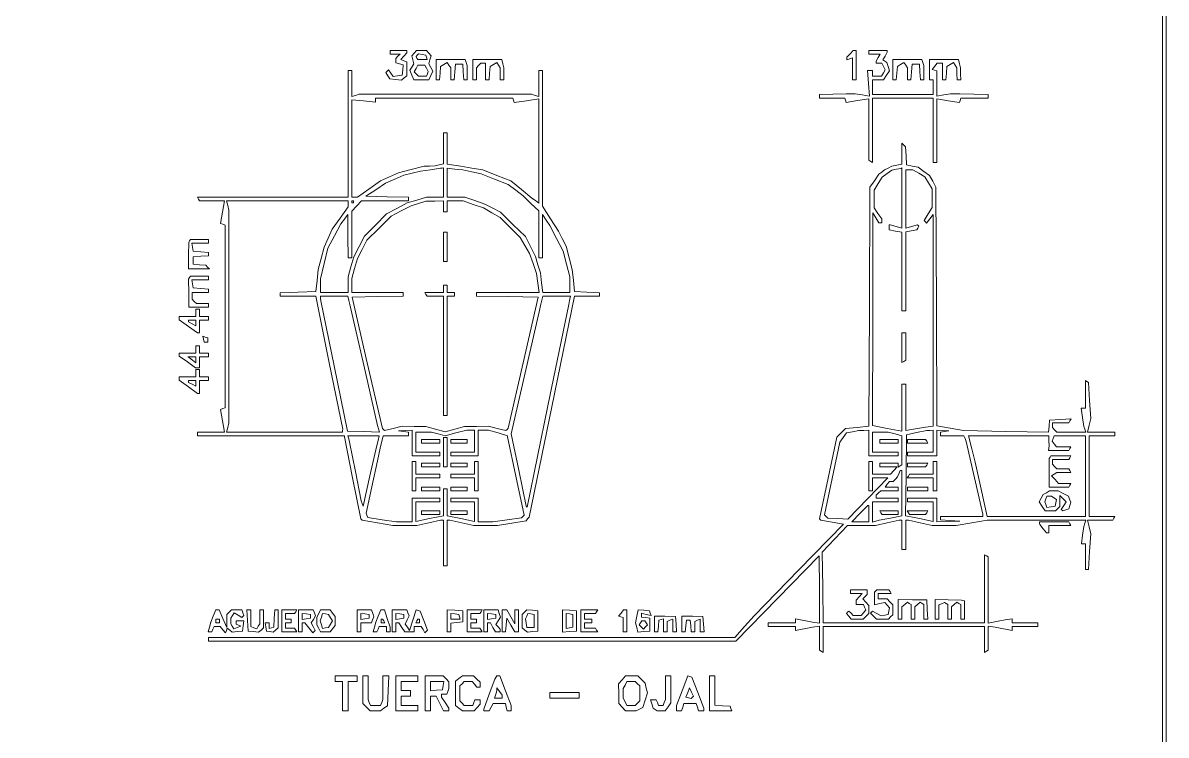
# Paper-space layout 'AN-16-DGE-071-A' of a CAD drawing. Header units: metres, sheet in millimetres. Extents: x 12 to 193, y 4 to 291.
# Drawn here: x 114 to 192.9, y 76.8 to 125.9 of the extents above; entities that cross this region are included whole.
import ezdxf

# ---------------------------------------------------------------- set-up
doc = ezdxf.new("R2010")
doc.units = ezdxf.units.M
doc.layers.add('DGE_CONTORNOS', color=7, linetype='Continuous', lineweight=0)
doc.layers.add('DGE_DATOS', color=7, linetype='Continuous', lineweight=0)

# ---------------------------------------------------------------- blocks, each defined once
blk = doc.blocks.new('LP_REF_DGE_MT_071_A')
at = {"layer": 'DGE_CONTORNOS'}
for points in [[(29.831, 147.949), (29.831, 26.027), (111.347, 26.027), (192.863, 26.027), (192.863, 147.949), (192.863, 269.87), (111.347, 269.87), (29.831, 269.87)], [(192.61, 164.201), (192.61, 58.784), (117.924, 58.784), (43.238, 58.784), (43.238, 164.201), (43.238, 269.617), (117.924, 269.617), (192.61, 269.617)], [(139.362, 123.919), (139.362, 123.792), (139.704, 123.792), (140.045, 123.792), (139.893, 123.64), (139.741, 123.489), (139.741, 123.339), (139.741, 123.189), (140.004, 123.121), (140.266, 123.052), (140.225, 122.695), (140.184, 122.338), (139.875, 122.294), (139.566, 122.25), (139.402, 122.475), (139.238, 122.699), (139.146, 122.607), (139.055, 122.515), (139.19, 122.3), (139.324, 122.085), (139.731, 122.044), (140.137, 122.004), (140.319, 122.155), (140.5, 122.305), (140.5, 122.782), (140.5, 123.259), (140.293, 123.339), (140.086, 123.418), (140.293, 123.647), (140.5, 123.875), (140.5, 123.96), (140.5, 124.045), (139.931, 124.045), (139.362, 124.045)], [(141.007, 123.856), (140.85, 123.667), (140.92, 123.399), (140.99, 123.131), (140.847, 122.902), (140.704, 122.673), (140.852, 122.347), (141.001, 122.021), (141.512, 122.021), (142.024, 122.021), (142.16, 122.322), (142.297, 122.622), (142.164, 122.87), (142.031, 123.119), (142.103, 123.393), (142.174, 123.667), (142.018, 123.856), (141.861, 124.045), (141.512, 124.045), (141.164, 124.045)], [(141.861, 123.571), (141.913, 123.413), (141.593, 123.413), (141.274, 123.413), (141.207, 123.522), (141.14, 123.63), (141.226, 123.717), (141.312, 123.803), (141.56, 123.766), (141.809, 123.729)], [(172.373, 123.919), (172.373, 123.792), (172.757, 123.792), (173.141, 123.792), (173.01, 123.548), (172.879, 123.303), (172.879, 123.231), (172.879, 123.16), (173.064, 123.16), (173.249, 123.16), (173.37, 122.935), (173.49, 122.711), (173.368, 122.493), (173.246, 122.274), (172.936, 122.274), (172.626, 122.274), (172.626, 122.464), (172.626, 122.654), (172.453, 122.654), (172.28, 122.654), (172.343, 121.774), (172.406, 120.894), (171.915, 120.979), (171.424, 121.064), (171.108, 121.062), (170.792, 121.061), (169.875, 121.035), (168.958, 121.01), (168.958, 120.883), (168.958, 120.757), (169.833, 120.757), (170.708, 120.757), (170.757, 120.609), (170.806, 120.461), (171.59, 120.587), (172.373, 120.713), (172.373, 118.592), (172.373, 116.472), (172.499, 116.393), (172.626, 116.315), (172.626, 118.536), (172.626, 120.757), (174.713, 120.757), (176.8, 120.757), (176.8, 118.543), (176.8, 116.33), (176.926, 116.33), (177.053, 116.33), (177.053, 118.518), (177.053, 120.707), (177.834, 120.577), (178.615, 120.448), (178.667, 120.603), (178.718, 120.757), (179.656, 120.757), (180.594, 120.757), (180.594, 120.883), (180.594, 121.01), (179.614, 121.035), (178.634, 121.061), (178.317, 121.062), (178.001, 121.064), (177.527, 120.981), (177.053, 120.899), (177.053, 121.766), (177.053, 122.633), (176.895, 122.686), (176.737, 122.739), (176.91, 122.949), (177.084, 123.16), (177.258, 123.16), (177.432, 123.16), (177.432, 122.591), (177.432, 122.021), (177.551, 122.021), (177.67, 122.021), (177.709, 122.483), (177.748, 122.944), (177.973, 123.084), (178.198, 123.223), (178.319, 123.033), (178.44, 122.844), (178.442, 122.433), (178.444, 122.021), (178.57, 122.021), (178.697, 122.021), (178.695, 122.433), (178.693, 122.844), (178.617, 123.128), (178.541, 123.413), (177.544, 123.413), (176.547, 123.413), (176.547, 122.717), (176.547, 122.021), (176.673, 122.021), (176.8, 122.021), (176.8, 121.516), (176.8, 121.01), (174.713, 121.01), (172.626, 121.01), (172.626, 121.516), (172.626, 122.021), (173.002, 122.021), (173.379, 122.021), (173.582, 122.331), (173.785, 122.641), (173.694, 122.932), (173.604, 123.223), (173.463, 123.314), (173.322, 123.405), (173.48, 123.66), (173.638, 123.915), (173.638, 123.98), (173.638, 124.045), (173.005, 124.045), (172.373, 124.045)], [(171.065, 123.814), (170.855, 123.583), (170.855, 123.484), (170.855, 123.386), (171.045, 123.458), (171.235, 123.531), (171.235, 122.776), (171.235, 122.021), (171.361, 122.021), (171.488, 122.021), (171.488, 123.033), (171.488, 124.045), (171.381, 124.045), (171.274, 124.045)], [(141.87, 122.812), (141.984, 122.591), (141.927, 122.433), (141.871, 122.274), (141.59, 122.274), (141.31, 122.274), (141.164, 122.42), (141.018, 122.566), (141.143, 122.8), (141.268, 123.033), (141.512, 123.033), (141.756, 123.033)], [(142.524, 122.717), (142.524, 122.021), (142.643, 122.021), (142.762, 122.021), (142.801, 122.483), (142.84, 122.944), (143.065, 123.084), (143.29, 123.223), (143.411, 123.033), (143.532, 122.844), (143.534, 122.433), (143.536, 122.021), (143.655, 122.021), (143.774, 122.021), (143.813, 122.559), (143.852, 123.097), (144.105, 123.097), (144.358, 123.097), (144.397, 122.559), (144.436, 122.021), (144.555, 122.021), (144.674, 122.021), (144.674, 122.517), (144.674, 123.013), (144.597, 123.213), (144.521, 123.413), (143.522, 123.413), (142.524, 123.413)], [(145.054, 122.717), (145.054, 122.021), (145.18, 122.021), (145.307, 122.021), (145.307, 122.439), (145.307, 122.856), (145.458, 123.008), (145.61, 123.16), (145.775, 123.16), (145.939, 123.16), (145.939, 122.591), (145.939, 122.021), (146.058, 122.021), (146.177, 122.021), (146.216, 122.483), (146.255, 122.944), (146.48, 123.084), (146.705, 123.223), (146.826, 123.033), (146.947, 122.844), (146.949, 122.433), (146.951, 122.021), (147.077, 122.021), (147.204, 122.021), (147.202, 122.433), (147.2, 122.844), (147.124, 123.128), (147.048, 123.413), (146.051, 123.413), (145.054, 123.413)], [(174.017, 122.717), (174.017, 122.021), (174.136, 122.021), (174.255, 122.021), (174.294, 122.483), (174.333, 122.944), (174.558, 123.084), (174.783, 123.223), (174.904, 123.033), (175.025, 122.844), (175.027, 122.433), (175.029, 122.021), (175.148, 122.021), (175.267, 122.021), (175.306, 122.559), (175.345, 123.097), (175.598, 123.097), (175.851, 123.097), (175.89, 122.559), (175.929, 122.021), (176.048, 122.021), (176.167, 122.021), (176.167, 122.517), (176.167, 123.013), (176.091, 123.213), (176.014, 123.413), (175.016, 123.413), (174.017, 123.413)], [(136.453, 118.291), (136.453, 113.927), (131.26, 113.927), (126.067, 113.927), (126.145, 113.801), (126.223, 113.674), (127.076, 113.674), (127.929, 113.674), (127.8, 112.893), (127.67, 112.112), (127.825, 112.06), (127.979, 112.009), (127.979, 105.706), (127.979, 99.404), (127.825, 99.352), (127.67, 99.301), (127.8, 98.52), (127.929, 97.738), (127.005, 97.738), (126.082, 97.738), (126.082, 97.612), (126.082, 97.485), (131.141, 97.485), (136.2, 97.485), (136.2, 97.446), (136.2, 97.406), (136.769, 94.58), (137.337, 91.753), (137.383, 91.708), (137.428, 91.662), (138.49, 91.475), (139.552, 91.289), (140.374, 91.293), (141.196, 91.297), (142.018, 91.478), (142.84, 91.659), (142.935, 91.663), (143.03, 91.668), (143.03, 90.087), (143.03, 88.506), (143.156, 88.506), (143.283, 88.506), (143.283, 90.087), (143.283, 91.668), (143.378, 91.663), (143.473, 91.659), (144.295, 91.478), (145.117, 91.297), (145.939, 91.299), (146.761, 91.302), (147.745, 91.463), (148.728, 91.624), (148.837, 91.741), (148.946, 91.857), (150.509, 99.477), (152.071, 107.098), (152.926, 107.098), (153.781, 107.098), (153.781, 107.218), (153.781, 107.339), (152.927, 107.376), (152.073, 107.414), (151.995, 108.173), (151.918, 108.931), (151.701, 109.746), (151.485, 110.56), (151.225, 111.074), (150.965, 111.587), (150.412, 112.445), (149.86, 113.303), (149.86, 117.978), (149.86, 122.654), (149.733, 122.654), (149.607, 122.654), (149.607, 121.76), (149.607, 120.866), (149.353, 120.947), (149.1, 121.027), (143.158, 121.028), (137.216, 121.028), (136.961, 120.947), (136.706, 120.866), (136.706, 121.76), (136.706, 122.654), (136.58, 122.654), (136.453, 122.654)], [(147.865, 120.606), (147.916, 120.455), (148.761, 120.581), (149.607, 120.708), (149.607, 117.112), (149.607, 113.517), (149.371, 113.69), (149.136, 113.864), (148.404, 114.454), (147.673, 115.044), (146.711, 115.423), (145.749, 115.803), (144.99, 115.939), (144.231, 116.076), (143.757, 116.145), (143.283, 116.215), (143.283, 117.284), (143.283, 118.354), (143.156, 118.354), (143.03, 118.354), (143.03, 117.293), (143.03, 116.233), (142.745, 116.157), (142.461, 116.081), (142.081, 116.077), (141.702, 116.073), (140.817, 115.837), (139.931, 115.602), (139.307, 115.328), (138.683, 115.055), (137.893, 114.491), (137.103, 113.927), (136.905, 113.927), (136.706, 113.927), (136.706, 117.289), (136.706, 120.65), (137.528, 120.562), (138.35, 120.474), (138.35, 120.616), (138.35, 120.757), (143.083, 120.757), (147.815, 120.757)], [(174.65, 116.927), (174.65, 116.208), (174.302, 116.133), (173.954, 116.058), (173.701, 115.934), (173.448, 115.81), (173.254, 115.659), (173.059, 115.508), (172.748, 115.065), (172.436, 114.623), (172.399, 106.384), (172.363, 98.146), (171.554, 98.06), (170.745, 97.973), (170.446, 97.674), (170.147, 97.375), (169.557, 94.559), (168.968, 91.742), (169.008, 91.702), (169.049, 91.661), (169.827, 91.524), (170.606, 91.387), (167.537, 88.229), (164.468, 85.071), (163.794, 84.322), (163.12, 83.573), (144.98, 83.573), (126.841, 83.573), (126.841, 83.447), (126.841, 83.32), (145.022, 83.317), (163.203, 83.313), (166.075, 86.257), (168.947, 89.201), (168.952, 86.879), (168.958, 84.557), (168.484, 84.639), (168.009, 84.72), (167.662, 84.789), (167.314, 84.858), (167.314, 84.722), (167.314, 84.585), (166.365, 84.585), (165.417, 84.585), (165.417, 84.459), (165.417, 84.332), (166.365, 84.332), (167.314, 84.332), (167.314, 84.196), (167.314, 84.059), (167.662, 84.128), (168.009, 84.197), (168.484, 84.279), (168.958, 84.36), (168.958, 83.532), (168.958, 82.703), (169.085, 82.625), (169.211, 82.547), (169.211, 83.439), (169.211, 84.332), (174.776, 84.332), (180.341, 84.332), (180.341, 83.439), (180.341, 82.547), (180.468, 82.625), (180.594, 82.703), (180.594, 83.532), (180.594, 84.36), (181.068, 84.272), (181.543, 84.185), (181.891, 84.116), (182.238, 84.048), (182.238, 84.19), (182.238, 84.332), (183.124, 84.332), (184.009, 84.332), (184.009, 84.459), (184.009, 84.585), (183.124, 84.585), (182.238, 84.585), (182.238, 84.726), (182.238, 84.866), (181.764, 84.778), (181.29, 84.69), (180.942, 84.622), (180.594, 84.553), (180.594, 86.838), (180.594, 89.123), (180.468, 89.201), (180.341, 89.28), (180.341, 86.932), (180.341, 84.585), (174.781, 84.585), (169.222, 84.585), (169.185, 87.02), (169.148, 89.454), (170.018, 90.371), (170.887, 91.288), (171.852, 91.293), (172.816, 91.297), (173.638, 91.478), (174.46, 91.659), (174.555, 91.663), (174.65, 91.668), (174.65, 90.656), (174.65, 89.644), (174.776, 89.644), (174.903, 89.644), (174.903, 90.656), (174.903, 91.668), (174.997, 91.663), (175.092, 91.659), (175.914, 91.478), (176.737, 91.297), (177.559, 91.293), (178.381, 91.289), (179.456, 91.478), (180.531, 91.667), (183.923, 91.667), (187.315, 91.668), (187.25, 91.446), (187.185, 91.225), (187.101, 90.624), (187.016, 90.023), (187.157, 90.023), (187.297, 90.023), (187.297, 89.138), (187.297, 88.253), (187.405, 88.253), (187.512, 88.253), (187.588, 89.49), (187.663, 90.726), (187.557, 91.197), (187.451, 91.668), (188.315, 91.668), (189.18, 91.668), (189.258, 91.794), (189.336, 91.921), (188.443, 91.921), (187.55, 91.921), (187.55, 94.703), (187.55, 97.485), (188.436, 97.485), (189.321, 97.485), (189.321, 97.612), (189.321, 97.738), (188.386, 97.738), (187.451, 97.738), (187.557, 98.209), (187.663, 98.68), (187.587, 99.921), (187.512, 101.162), (187.405, 101.228), (187.297, 101.295), (187.297, 100.339), (187.297, 99.383), (187.155, 99.383), (187.012, 99.383), (187.096, 98.749), (187.18, 98.115), (187.252, 97.927), (187.325, 97.738), (186.324, 97.738), (185.324, 97.738), (185.173, 97.89), (185.021, 98.042), (185.021, 98.206), (185.021, 98.371), (185.583, 98.371), (186.144, 98.371), (186.227, 98.504), (186.309, 98.637), (185.57, 98.599), (184.831, 98.561), (184.791, 98.145), (184.751, 97.73), (181.819, 97.781), (178.887, 97.833), (177.973, 97.998), (177.06, 98.164), (177.025, 106.393), (176.989, 114.623), (176.77, 115.024), (176.551, 115.425), (176.155, 115.707), (175.759, 115.989), (175.362, 116.069), (174.966, 116.15), (174.927, 116.777), (174.887, 117.405), (174.768, 117.525), (174.65, 117.645)], [(143.03, 114.939), (143.03, 113.927), (142.449, 113.927), (141.867, 113.927), (141.197, 113.732), (140.526, 113.537), (139.819, 113.154), (139.112, 112.771), (138.345, 112.005), (137.578, 111.238), (137.219, 110.527), (136.861, 109.817), (136.657, 109.13), (136.453, 108.443), (136.453, 107.897), (136.453, 107.35), (135.504, 107.35), (134.556, 107.35), (134.557, 107.825), (134.558, 108.299), (134.812, 109.36), (135.066, 110.421), (135.509, 111.257), (135.953, 112.093), (136.2, 112.409), (136.447, 112.726), (136.45, 111.24), (136.453, 109.753), (136.58, 109.753), (136.706, 109.753), (136.706, 111.359), (136.706, 112.965), (137.046, 113.319), (137.386, 113.674), (139.006, 113.674), (140.627, 113.674), (140.627, 113.797), (140.627, 113.919), (139.156, 113.955), (137.686, 113.99), (138.366, 114.442), (139.046, 114.893), (139.678, 115.165), (140.311, 115.437), (140.88, 115.584), (141.449, 115.731), (142.145, 115.824), (142.84, 115.918), (142.935, 115.934), (143.03, 115.951)], [(144.99, 115.672), (145.623, 115.537), (146.563, 115.167), (147.504, 114.796), (148.018, 114.403), (148.532, 114.01), (149.069, 113.5), (149.607, 112.989), (149.607, 111.371), (149.607, 109.753), (149.733, 109.753), (149.86, 109.753), (149.861, 111.24), (149.861, 112.726), (150.12, 112.346), (150.379, 111.967), (150.834, 111.081), (151.29, 110.196), (151.521, 109.311), (151.753, 108.426), (151.755, 107.888), (151.757, 107.35), (150.823, 107.35), (149.889, 107.35), (149.804, 108.027), (149.72, 108.704), (149.549, 109.273), (149.377, 109.842), (149.032, 110.525), (148.687, 111.208), (147.826, 112.055), (146.965, 112.903), (146.426, 113.178), (145.888, 113.452), (145.198, 113.69), (144.508, 113.927), (143.895, 113.927), (143.283, 113.927), (143.283, 114.927), (143.283, 115.927), (143.82, 115.867), (144.358, 115.808)], [(174.65, 113.873), (174.65, 111.795), (174.239, 111.912), (173.829, 112.03), (173.797, 112.03), (173.764, 112.03), (173.764, 111.854), (173.764, 111.679), (174.207, 111.596), (174.65, 111.513), (174.65, 108.799), (174.65, 106.086), (174.776, 106.086), (174.903, 106.086), (174.903, 108.808), (174.903, 111.53), (175.285, 111.607), (175.667, 111.683), (175.74, 111.802), (175.813, 111.92), (175.761, 111.973), (175.708, 112.026), (175.305, 111.91), (174.903, 111.795), (174.903, 113.809), (174.903, 115.824), (175.148, 115.824), (175.394, 115.824), (175.813, 115.577), (176.233, 115.329), (176.48, 114.913), (176.726, 114.496), (176.727, 113.859), (176.727, 113.223), (176.449, 112.772), (176.171, 112.322), (176.259, 112.233), (176.347, 112.145), (176.571, 112.435), (176.794, 112.726), (176.797, 105.438), (176.8, 98.15), (176.262, 98.067), (175.725, 97.985), (175.314, 97.911), (174.903, 97.837), (174.903, 99.432), (174.903, 101.027), (174.776, 101.027), (174.65, 101.027), (174.65, 99.41), (174.65, 97.794), (173.638, 97.988), (172.626, 98.181), (172.629, 105.517), (172.633, 112.852), (172.848, 112.504), (173.064, 112.156), (173.161, 112.156), (173.258, 112.156), (173.258, 112.295), (173.258, 112.434), (172.991, 112.809), (172.723, 113.185), (172.723, 113.802), (172.723, 114.419), (173, 114.867), (173.276, 115.314), (173.617, 115.556), (173.957, 115.799), (174.272, 115.858), (174.586, 115.916), (174.618, 115.934), (174.65, 115.951)], [(136.453, 113.469), (136.453, 113.264), (135.902, 112.489), (135.351, 111.714), (135.078, 111.093), (134.805, 110.473), (134.6, 109.702), (134.395, 108.931), (134.317, 108.173), (134.24, 107.414), (133.006, 107.378), (131.773, 107.341), (131.773, 107.219), (131.773, 107.098), (133.006, 107.097), (134.24, 107.097), (135.163, 102.513), (136.086, 97.928), (136.08, 97.833), (136.074, 97.738), (132.076, 97.738), (128.078, 97.738), (128.158, 98.058), (128.238, 98.377), (128.238, 105.706), (128.238, 113.036), (128.158, 113.355), (128.078, 113.674), (132.266, 113.674), (136.453, 113.674)], [(136.832, 113.611), (136.832, 113.548), (136.769, 113.548), (136.706, 113.548), (136.706, 113.611), (136.706, 113.674), (136.769, 113.674), (136.832, 113.674)], [(143.03, 113.295), (143.03, 112.915), (143.156, 112.915), (143.283, 112.915), (143.283, 113.295), (143.283, 113.674), (143.832, 113.674), (144.382, 113.674), (145.091, 113.43), (145.8, 113.186), (146.371, 112.851), (146.942, 112.517), (147.633, 111.837), (148.324, 111.157), (148.649, 110.603), (148.973, 110.049), (149.212, 109.357), (149.45, 108.664), (149.54, 108.007), (149.631, 107.35), (147.469, 107.35), (145.307, 107.35), (145.307, 107.227), (145.307, 107.103), (147.439, 107.069), (149.571, 107.034), (148.537, 102.515), (147.503, 97.995), (147.421, 97.914), (147.34, 97.832), (146.738, 97.984), (146.137, 98.135), (145.311, 98.128), (144.484, 98.121), (143.82, 97.941), (143.156, 97.761), (142.492, 97.941), (141.828, 98.121), (141.002, 98.128), (140.176, 98.135), (139.574, 97.984), (138.973, 97.832), (138.897, 97.909), (138.82, 97.985), (137.784, 102.51), (136.748, 107.034), (138.497, 107.069), (140.247, 107.104), (140.247, 107.227), (140.247, 107.35), (138.477, 107.35), (136.706, 107.35), (136.706, 107.833), (136.706, 108.316), (136.91, 109.003), (137.114, 109.69), (137.433, 110.322), (137.753, 110.953), (138.59, 111.79), (139.427, 112.627), (140.117, 112.977), (140.808, 113.327), (141.318, 113.488), (141.828, 113.649), (142.429, 113.662), (143.03, 113.674)], [(143.03, 110.512), (143.03, 109.501), (143.156, 109.501), (143.283, 109.501), (143.283, 110.512), (143.283, 111.524), (143.156, 111.524), (143.03, 111.524)], [(125.532, 110.923), (125.473, 110.828), (125.464, 109.911), (125.456, 108.995), (126.173, 108.995), (126.891, 108.995), (126.771, 109.112), (126.651, 109.23), (126.208, 109.27), (125.766, 109.311), (125.766, 109.564), (125.766, 109.817), (126.303, 109.856), (126.841, 109.895), (126.841, 110.006), (126.841, 110.118), (126.303, 110.157), (125.766, 110.196), (125.725, 110.481), (125.685, 110.765), (126.263, 110.765), (126.841, 110.765), (126.841, 110.892), (126.841, 111.018), (126.216, 111.018), (125.591, 111.018)], [(125.526, 108.385), (125.462, 108.281), (125.474, 107.31), (125.486, 106.339), (126.163, 106.339), (126.841, 106.339), (126.841, 106.465), (126.841, 106.592), (126.423, 106.592), (126.006, 106.592), (125.854, 106.743), (125.702, 106.895), (125.702, 107.123), (125.702, 107.35), (126.271, 107.35), (126.841, 107.35), (126.841, 107.47), (126.841, 107.589), (126.303, 107.628), (125.766, 107.667), (125.725, 107.951), (125.685, 108.236), (126.263, 108.236), (126.841, 108.236), (126.841, 108.362), (126.841, 108.489), (126.216, 108.489), (125.591, 108.489)], [(143.03, 107.603), (143.03, 107.35), (142.39, 107.35), (141.75, 107.35), (141.828, 107.224), (141.907, 107.098), (142.468, 107.098), (143.03, 107.098), (143.03, 102.987), (143.03, 98.877), (143.156, 98.877), (143.283, 98.877), (143.283, 102.987), (143.283, 107.098), (143.536, 107.098), (143.789, 107.098), (143.789, 107.224), (143.789, 107.35), (143.536, 107.35), (143.283, 107.35), (143.283, 107.603), (143.283, 107.856), (143.156, 107.856), (143.03, 107.856)], [(136.516, 106.813), (136.584, 106.528), (137.534, 102.355), (138.484, 98.181), (138.554, 97.955), (138.623, 97.728), (137.516, 97.765), (136.409, 97.802), (135.49, 102.292), (134.57, 106.781), (134.563, 106.939), (134.556, 107.098), (135.502, 107.098), (136.448, 107.098)], [(151.73, 106.813), (151.674, 106.528), (150.238, 99.543), (148.801, 92.557), (148.771, 92.588), (148.741, 92.618), (148.222, 95.114), (147.703, 97.611), (148.662, 101.817), (149.621, 106.022), (149.756, 106.56), (149.89, 107.098), (150.838, 107.098), (151.786, 107.098)], [(125.955, 105.959), (125.955, 105.706), (125.386, 105.706), (124.817, 105.706), (124.817, 105.592), (124.817, 105.477), (125.45, 105.023), (126.082, 104.568), (126.145, 104.568), (126.208, 104.568), (126.208, 105.011), (126.208, 105.453), (126.524, 105.453), (126.841, 105.453), (126.841, 105.58), (126.841, 105.706), (126.524, 105.706), (126.208, 105.706), (126.208, 105.959), (126.208, 106.212), (126.082, 106.212), (125.955, 106.212)], [(125.955, 105.259), (125.955, 105.065), (125.702, 105.2), (125.449, 105.336), (125.449, 105.395), (125.449, 105.453), (125.702, 105.453), (125.955, 105.453)], [(126.481, 104.133), (126.524, 103.922), (126.651, 103.929), (126.777, 103.936), (126.777, 104.083), (126.777, 104.231), (126.607, 104.287), (126.437, 104.344)], [(174.65, 103.549), (174.65, 102.53), (174.776, 102.608), (174.903, 102.686), (174.903, 103.627), (174.903, 104.568), (174.776, 104.568), (174.65, 104.568)], [(125.955, 103.43), (125.955, 103.177), (125.386, 103.177), (124.817, 103.177), (124.817, 103.072), (124.817, 102.967), (125.375, 102.566), (125.933, 102.165), (126.071, 102.165), (126.208, 102.165), (126.208, 102.544), (126.208, 102.924), (126.524, 102.924), (126.841, 102.924), (126.841, 103.05), (126.841, 103.177), (126.524, 103.177), (126.208, 103.177), (126.208, 103.43), (126.208, 103.683), (126.082, 103.683), (125.955, 103.683)], [(125.955, 102.719), (125.955, 102.513), (125.734, 102.683), (125.513, 102.852), (125.46, 102.888), (125.407, 102.924), (125.681, 102.924), (125.955, 102.924)], [(125.955, 101.786), (125.955, 101.533), (125.386, 101.533), (124.817, 101.533), (124.817, 101.418), (124.817, 101.303), (125.45, 100.849), (126.082, 100.394), (126.145, 100.394), (126.208, 100.394), (126.208, 100.837), (126.208, 101.28), (126.524, 101.28), (126.841, 101.28), (126.841, 101.406), (126.841, 101.533), (126.524, 101.533), (126.208, 101.533), (126.208, 101.786), (126.208, 102.039), (126.082, 102.039), (125.955, 102.039)], [(125.955, 101.086), (125.955, 100.891), (125.702, 101.027), (125.449, 101.162), (125.449, 101.221), (125.449, 101.28), (125.702, 101.28), (125.955, 101.28)], [(140.88, 96.98), (140.88, 96.094), (141.828, 96.094), (142.777, 96.094), (142.777, 96.221), (142.777, 96.347), (141.955, 96.347), (141.133, 96.347), (141.133, 97.043), (141.133, 97.738), (141.67, 97.738), (142.208, 97.737), (142.677, 97.607), (143.147, 97.476), (143.897, 97.671), (144.647, 97.865), (144.914, 97.865), (145.18, 97.865), (145.18, 97.106), (145.18, 96.347), (144.358, 96.347), (143.536, 96.347), (143.536, 96.221), (143.536, 96.094), (144.484, 96.094), (145.433, 96.094), (145.433, 96.98), (145.433, 97.865), (145.789, 97.865), (146.146, 97.865), (146.801, 97.67), (147.457, 97.476), (147.457, 97.439), (147.457, 97.402), (148.027, 94.7), (148.596, 91.998), (148.501, 91.911), (148.405, 91.825), (147.42, 91.683), (146.435, 91.541), (145.934, 91.541), (145.433, 91.541), (145.433, 92.363), (145.433, 93.185), (144.484, 93.185), (143.536, 93.185), (143.536, 93.059), (143.536, 92.932), (144.358, 92.932), (145.18, 92.932), (145.18, 92.255), (145.18, 91.578), (144.231, 91.767), (143.283, 91.956), (143.283, 92.887), (143.283, 93.818), (143.156, 93.818), (143.03, 93.818), (143.03, 92.887), (143.03, 91.956), (142.081, 91.767), (141.133, 91.578), (141.133, 92.255), (141.133, 92.932), (141.955, 92.932), (142.777, 92.932), (142.777, 93.059), (142.777, 93.185), (141.828, 93.185), (140.88, 93.185), (140.88, 92.363), (140.88, 91.541), (140.342, 91.54), (139.805, 91.54), (138.811, 91.691), (137.818, 91.842), (137.758, 91.998), (137.698, 92.154), (138.091, 93.956), (138.484, 95.759), (138.68, 96.622), (138.876, 97.485), (139.752, 97.485), (140.627, 97.485), (140.627, 97.604), (140.627, 97.722), (140.279, 97.774), (139.931, 97.827), (140.405, 97.846), (140.88, 97.865)], [(172.373, 96.98), (172.373, 96.094), (173.385, 96.094), (174.397, 96.094), (174.397, 96.221), (174.397, 96.347), (173.511, 96.347), (172.626, 96.347), (172.626, 97.043), (172.626, 97.738), (173.163, 97.738), (173.701, 97.737), (174.175, 97.605), (174.65, 97.474), (174.65, 96.475), (174.65, 95.477), (174.523, 95.399), (174.397, 95.32), (174.397, 95.454), (174.397, 95.588), (173.764, 95.588), (173.132, 95.588), (173.132, 95.462), (173.132, 95.335), (173.721, 95.335), (174.309, 95.335), (174.08, 95.082), (173.852, 94.83), (173.239, 94.83), (172.626, 94.83), (172.626, 95.272), (172.626, 95.715), (172.499, 95.715), (172.373, 95.715), (172.373, 94.703), (172.373, 93.691), (172.499, 93.691), (172.626, 93.691), (172.626, 94.134), (172.626, 94.577), (173.152, 94.577), (173.678, 94.577), (172.298, 93.154), (170.918, 91.731), (170.225, 91.766), (169.532, 91.802), (169.42, 91.914), (169.307, 92.027), (169.834, 94.535), (170.361, 97.043), (170.589, 97.359), (170.818, 97.675), (171.248, 97.753), (171.677, 97.832), (172.025, 97.848), (172.373, 97.865)], [(176.8, 97.106), (176.8, 96.347), (175.914, 96.347), (175.029, 96.347), (175.029, 96.221), (175.029, 96.094), (176.041, 96.094), (177.053, 96.094), (177.053, 96.98), (177.053, 97.865), (177.464, 97.848), (177.875, 97.83), (177.59, 97.776), (177.306, 97.721), (177.306, 97.603), (177.306, 97.485), (178.114, 97.485), (178.923, 97.485), (179.001, 97.283), (179.079, 97.08), (179.647, 94.572), (180.215, 92.064), (180.215, 91.992), (180.215, 91.921), (178.76, 91.921), (177.306, 91.921), (177.306, 91.801), (177.306, 91.681), (177.97, 91.634), (178.634, 91.588), (177.843, 91.565), (177.053, 91.541), (177.053, 92.363), (177.053, 93.185), (176.041, 93.185), (175.029, 93.185), (175.029, 93.059), (175.029, 92.932), (175.914, 92.932), (176.8, 92.932), (176.8, 92.255), (176.8, 91.578), (175.849, 91.767), (174.898, 91.956), (174.932, 94.753), (174.966, 97.549), (175.661, 97.695), (176.357, 97.841), (176.578, 97.853), (176.8, 97.865)], [(138.522, 97.142), (138.435, 96.798), (137.966, 94.707), (137.496, 92.616), (137.424, 92.806), (137.352, 92.996), (136.958, 95.019), (136.564, 97.043), (136.5, 97.264), (136.436, 97.485), (137.522, 97.485), (138.608, 97.485)], [(141.512, 97.106), (141.512, 96.98), (142.145, 96.98), (142.777, 96.98), (142.777, 97.106), (142.777, 97.233), (142.145, 97.233), (141.512, 97.233)], [(143.03, 96.347), (143.03, 95.335), (143.156, 95.335), (143.283, 95.335), (143.283, 96.347), (143.283, 97.359), (143.156, 97.359), (143.03, 97.359)], [(143.536, 97.106), (143.536, 96.98), (144.105, 96.98), (144.674, 96.98), (144.674, 97.106), (144.674, 97.233), (144.105, 97.233), (143.536, 97.233)], [(173.132, 97.106), (173.132, 96.98), (173.764, 96.98), (174.397, 96.98), (174.397, 97.106), (174.397, 97.233), (173.764, 97.233), (173.132, 97.233)], [(175.029, 97.106), (175.029, 96.98), (175.732, 96.98), (176.435, 96.98), (176.357, 97.106), (176.279, 97.233), (175.654, 97.233), (175.029, 97.233)], [(184.783, 97.138), (184.798, 96.79), (184.777, 96.632), (184.757, 96.474), (185.451, 96.474), (186.144, 96.474), (186.222, 96.6), (186.301, 96.727), (185.803, 96.727), (185.305, 96.727), (185.149, 96.915), (184.993, 97.103), (185.066, 97.294), (185.139, 97.485), (186.218, 97.485), (187.297, 97.485), (187.297, 94.703), (187.297, 91.921), (183.906, 91.921), (180.514, 91.921), (180.107, 93.786), (179.701, 95.652), (179.472, 96.569), (179.244, 97.485), (182.006, 97.485), (184.768, 97.485)], [(140.88, 94.703), (140.88, 93.691), (141.006, 93.691), (141.133, 93.691), (141.133, 94.134), (141.133, 94.577), (141.955, 94.577), (142.777, 94.577), (142.777, 94.703), (142.777, 94.83), (141.955, 94.83), (141.133, 94.83), (141.133, 95.272), (141.133, 95.715), (141.006, 95.715), (140.88, 95.715)], [(141.512, 95.462), (141.512, 95.335), (142.145, 95.335), (142.777, 95.335), (142.777, 95.462), (142.777, 95.588), (142.145, 95.588), (141.512, 95.588)], [(145.18, 95.272), (145.18, 94.83), (144.358, 94.83), (143.536, 94.83), (143.536, 94.703), (143.536, 94.577), (144.358, 94.577), (145.18, 94.577), (145.18, 94.134), (145.18, 93.691), (145.307, 93.691), (145.433, 93.691), (145.433, 94.703), (145.433, 95.715), (145.307, 95.715), (145.18, 95.715)], [(143.536, 95.462), (143.536, 95.335), (144.105, 95.335), (144.674, 95.335), (144.674, 95.462), (144.674, 95.588), (144.105, 95.588), (143.536, 95.588)], [(176.8, 95.272), (176.8, 94.83), (175.985, 94.83), (175.17, 94.83), (175.092, 94.703), (175.014, 94.577), (175.907, 94.577), (176.8, 94.577), (176.8, 94.134), (176.8, 93.691), (176.926, 93.691), (177.053, 93.691), (177.053, 94.703), (177.053, 95.715), (176.926, 95.715), (176.8, 95.715)], [(175.029, 95.462), (175.029, 95.335), (175.654, 95.335), (176.279, 95.335), (176.357, 95.462), (176.435, 95.588), (175.732, 95.588), (175.029, 95.588)], [(184.855, 95.999), (184.8, 95.905), (184.803, 94.924), (184.806, 93.944), (185.475, 93.944), (186.144, 93.944), (186.222, 94.071), (186.301, 94.197), (185.87, 94.197), (185.44, 94.197), (185.204, 94.458), (184.968, 94.718), (185.152, 94.835), (185.337, 94.952), (185.819, 94.954), (186.301, 94.956), (186.222, 95.082), (186.144, 95.209), (185.734, 95.209), (185.324, 95.209), (185.173, 95.361), (185.021, 95.512), (185.021, 95.677), (185.021, 95.841), (185.583, 95.841), (186.144, 95.841), (186.222, 95.968), (186.301, 96.094), (185.605, 96.094), (184.909, 96.094)], [(174.65, 93.518), (174.65, 91.954), (173.859, 91.803), (173.069, 91.653), (172.847, 91.589), (172.626, 91.524), (172.626, 92.228), (172.626, 92.932), (173.511, 92.932), (174.397, 92.932), (174.397, 93.059), (174.397, 93.185), (173.638, 93.185), (172.879, 93.185), (172.879, 93.287), (172.879, 93.388), (173.031, 93.539), (173.182, 93.691), (173.79, 93.691), (174.397, 93.691), (174.397, 93.818), (174.397, 93.944), (173.938, 93.944), (173.48, 93.944), (173.638, 94.134), (173.795, 94.324), (173.915, 94.324), (174.035, 94.324), (174.191, 94.482), (174.348, 94.64), (174.431, 94.861), (174.515, 95.082), (174.582, 95.082), (174.65, 95.082)], [(141.512, 93.818), (141.512, 93.691), (142.145, 93.691), (142.777, 93.691), (142.777, 93.818), (142.777, 93.944), (142.145, 93.944), (141.512, 93.944)], [(143.536, 93.818), (143.536, 93.691), (144.105, 93.691), (144.674, 93.691), (144.674, 93.818), (144.674, 93.944), (144.105, 93.944), (143.536, 93.944)], [(175.029, 93.818), (175.029, 93.691), (175.725, 93.691), (176.42, 93.691), (176.42, 93.818), (176.42, 93.944), (175.725, 93.944), (175.029, 93.944)], [(184.611, 93.556), (184.392, 93.427), (184.255, 93.171), (184.118, 92.915), (184.319, 92.608), (184.521, 92.3), (184.872, 92.3), (185.223, 92.3), (185.375, 92.452), (185.527, 92.604), (185.527, 92.985), (185.527, 93.366), (185.746, 93.147), (185.965, 92.928), (185.8, 92.665), (185.636, 92.402), (185.69, 92.348), (185.744, 92.294), (185.947, 92.372), (186.15, 92.45), (186.22, 92.673), (186.291, 92.897), (186.21, 93.109), (186.129, 93.321), (185.771, 93.506), (185.413, 93.691), (185.122, 93.687), (184.831, 93.684)], [(185.128, 93.2), (185.299, 93.092), (185.253, 92.854), (185.208, 92.616), (184.924, 92.576), (184.64, 92.535), (184.564, 92.734), (184.488, 92.932), (184.561, 93.122), (184.633, 93.312), (184.796, 93.31), (184.958, 93.308)], [(141.512, 92.174), (141.512, 92.047), (142.145, 92.047), (142.777, 92.047), (142.777, 92.174), (142.777, 92.3), (142.145, 92.3), (141.512, 92.3)], [(143.536, 92.174), (143.536, 92.047), (144.105, 92.047), (144.674, 92.047), (144.674, 92.174), (144.674, 92.3), (144.105, 92.3), (143.536, 92.3)], [(172.373, 92.11), (172.373, 91.541), (171.777, 91.541), (171.182, 91.541), (171.741, 92.11), (172.299, 92.679), (172.336, 92.679), (172.373, 92.679)], [(173.195, 92.174), (173.273, 92.047), (173.835, 92.047), (174.397, 92.047), (174.397, 92.174), (174.397, 92.3), (173.757, 92.3), (173.117, 92.3)], [(175.092, 92.174), (175.17, 92.047), (175.725, 92.047), (176.279, 92.047), (176.357, 92.174), (176.435, 92.3), (175.725, 92.3), (175.014, 92.3)], [(184.14, 91.446), (184.144, 91.351), (184.381, 91.067), (184.619, 90.782), (184.693, 90.782), (184.768, 90.782), (184.768, 91.035), (184.768, 91.288), (185.534, 91.288), (186.301, 91.288), (186.222, 91.415), (186.144, 91.541), (185.14, 91.541), (184.136, 91.541)], [(171.108, 86.735), (171.108, 86.609), (171.507, 86.609), (171.906, 86.609), (171.697, 86.377), (171.488, 86.146), (171.488, 85.998), (171.488, 85.85), (171.745, 85.85), (172.001, 85.85), (172.075, 85.659), (172.148, 85.467), (171.992, 85.279), (171.836, 85.091), (171.561, 85.091), (171.285, 85.091), (171.136, 85.241), (170.986, 85.39), (170.903, 85.307), (170.819, 85.224), (170.979, 85.031), (171.139, 84.838), (171.557, 84.838), (171.975, 84.838), (172.174, 85.037), (172.373, 85.236), (172.373, 85.501), (172.373, 85.767), (172.161, 86.001), (171.949, 86.235), (172.098, 86.384), (172.247, 86.533), (172.247, 86.697), (172.247, 86.862), (171.677, 86.862), (171.108, 86.862)], [(172.837, 86.777), (172.752, 86.693), (172.752, 86.261), (172.752, 85.83), (173.112, 85.909), (173.471, 85.988), (173.628, 85.798), (173.785, 85.609), (173.742, 85.383), (173.698, 85.157), (173.462, 85.112), (173.225, 85.066), (172.926, 85.226), (172.626, 85.386), (172.557, 85.317), (172.487, 85.248), (172.692, 85.043), (172.897, 84.838), (173.305, 84.838), (173.714, 84.838), (173.865, 84.99), (174.017, 85.142), (174.017, 85.487), (174.017, 85.832), (173.818, 86.031), (173.62, 86.229), (173.313, 86.229), (173.005, 86.229), (173.005, 86.419), (173.005, 86.609), (173.456, 86.609), (173.906, 86.609), (173.827, 86.735), (173.749, 86.862), (173.335, 86.862), (172.921, 86.862)], [(174.397, 85.514), (174.397, 84.838), (174.523, 84.838), (174.65, 84.838), (174.65, 85.265), (174.65, 85.692), (174.834, 85.845), (175.018, 85.998), (175.15, 85.917), (175.282, 85.835), (175.282, 85.336), (175.282, 84.838), (175.408, 84.838), (175.535, 84.838), (175.535, 85.265), (175.535, 85.692), (175.719, 85.845), (175.903, 85.998), (176.035, 85.917), (176.167, 85.835), (176.167, 85.336), (176.167, 84.838), (176.3, 84.838), (176.434, 84.838), (176.395, 85.502), (176.357, 86.166), (175.377, 86.178), (174.397, 86.191)], [(176.926, 85.514), (176.926, 84.838), (177.053, 84.838), (177.179, 84.838), (177.179, 85.33), (177.179, 85.823), (177.38, 85.9), (177.581, 85.977), (177.697, 85.906), (177.812, 85.835), (177.812, 85.336), (177.812, 84.838), (177.938, 84.838), (178.065, 84.838), (178.065, 85.265), (178.065, 85.692), (178.249, 85.845), (178.433, 85.998), (178.565, 85.917), (178.697, 85.835), (178.697, 85.336), (178.697, 84.838), (178.823, 84.838), (178.95, 84.838), (178.95, 85.47), (178.95, 86.103), (178.855, 86.122), (178.76, 86.141), (177.843, 86.166), (176.926, 86.19)], [(127.159, 85.052), (126.984, 84.634), (126.899, 84.294), (126.813, 83.953), (126.94, 83.953), (127.067, 83.953), (127.139, 84.142), (127.212, 84.332), (127.424, 84.332), (127.635, 84.332), (127.815, 84.111), (127.995, 83.889), (128.062, 84.053), (128.13, 84.216), (128.3, 84.075), (128.47, 83.934), (128.825, 83.975), (129.18, 84.016), (129.221, 84.364), (129.261, 84.712), (128.999, 84.712), (128.738, 84.712), (128.738, 84.596), (128.738, 84.48), (128.896, 84.421), (129.054, 84.362), (128.82, 84.265), (128.586, 84.169), (128.474, 84.345), (128.362, 84.522), (128.362, 84.712), (128.362, 84.901), (128.483, 85.091), (128.604, 85.281), (128.873, 85.114), (129.142, 84.947), (129.208, 85.014), (129.275, 85.08), (129.2, 85.275), (129.125, 85.47), (128.767, 85.47), (128.409, 85.47), (128.257, 85.319), (128.105, 85.167), (128.095, 84.718), (128.085, 84.269), (127.826, 84.87), (127.568, 85.47), (127.451, 85.47), (127.334, 85.47)], [(129.522, 84.743), (129.56, 84.016), (129.915, 83.975), (130.271, 83.934), (130.453, 84.086), (130.635, 84.237), (130.635, 84.854), (130.635, 85.47), (130.509, 85.47), (130.382, 85.47), (130.38, 84.996), (130.378, 84.522), (130.266, 84.345), (130.155, 84.169), (129.952, 84.247), (129.75, 84.324), (129.75, 84.897), (129.75, 85.47), (129.617, 85.47), (129.484, 85.47)], [(131.369, 84.88), (131.331, 84.289), (131.173, 84.237), (131.014, 84.185), (131.014, 84.385), (131.014, 84.585), (130.879, 84.585), (130.744, 84.585), (130.784, 84.302), (130.825, 84.019), (131.052, 83.975), (131.28, 83.932), (131.463, 84.084), (131.647, 84.237), (131.647, 84.854), (131.647, 85.47), (131.527, 85.47), (131.408, 85.47)], [(131.9, 84.712), (131.9, 83.953), (132.413, 83.953), (132.927, 83.953), (132.848, 84.079), (132.77, 84.206), (132.461, 84.206), (132.153, 84.206), (132.153, 84.395), (132.153, 84.585), (132.342, 84.585), (132.532, 84.585), (132.532, 84.712), (132.532, 84.838), (132.342, 84.838), (132.153, 84.838), (132.153, 85.028), (132.153, 85.217), (132.461, 85.217), (132.77, 85.217), (132.848, 85.344), (132.927, 85.47), (132.413, 85.47), (131.9, 85.47)], [(133.038, 84.712), (133.038, 83.953), (133.165, 83.953), (133.291, 83.953), (133.291, 84.269), (133.291, 84.585), (133.381, 84.585), (133.471, 84.585), (133.749, 84.237), (134.027, 83.889), (134.112, 83.974), (134.197, 84.058), (134.057, 84.318), (133.918, 84.579), (134.067, 84.818), (134.216, 85.057), (134.137, 85.264), (134.058, 85.47), (133.548, 85.47), (133.038, 85.47)], [(133.86, 85.028), (133.86, 84.901), (133.576, 84.861), (133.291, 84.82), (133.291, 85.028), (133.291, 85.235), (133.576, 85.195), (133.86, 85.154)], [(134.434, 85.226), (134.303, 84.981), (134.303, 84.712), (134.303, 84.442), (134.434, 84.197), (134.565, 83.953), (134.894, 83.953), (135.224, 83.953), (135.392, 84.174), (135.56, 84.395), (135.56, 84.712), (135.56, 85.028), (135.392, 85.249), (135.224, 85.47), (134.894, 85.47), (134.565, 85.47)], [(135.237, 84.933), (135.377, 84.712), (135.237, 84.49), (135.098, 84.269), (134.901, 84.23), (134.704, 84.191), (134.621, 84.451), (134.539, 84.712), (134.621, 84.972), (134.704, 85.232), (134.901, 85.193), (135.098, 85.154)], [(137.085, 84.712), (137.085, 83.953), (137.212, 83.953), (137.338, 83.953), (137.338, 84.269), (137.338, 84.585), (137.704, 84.585), (138.07, 84.585), (138.15, 84.793), (138.229, 85), (138.155, 85.235), (138.08, 85.47), (137.583, 85.47), (137.085, 85.47)], [(137.908, 85.028), (137.908, 84.901), (137.623, 84.861), (137.338, 84.82), (137.338, 85.028), (137.338, 85.235), (137.623, 85.195), (137.908, 85.154)], [(138.542, 85.052), (138.367, 84.634), (138.282, 84.294), (138.196, 83.953), (138.323, 83.953), (138.45, 83.953), (138.522, 84.142), (138.595, 84.332), (138.852, 84.332), (139.109, 84.332), (139.109, 84.142), (139.109, 83.953), (139.236, 83.953), (139.362, 83.953), (139.362, 84.12), (139.362, 84.287), (139.16, 84.879), (138.959, 85.47), (138.838, 85.47), (138.717, 85.47)], [(139.489, 84.712), (139.489, 83.953), (139.615, 83.953), (139.741, 83.953), (139.741, 84.269), (139.741, 84.585), (139.853, 84.585), (139.965, 84.585), (140.173, 84.269), (140.38, 83.953), (140.693, 83.953), (141.006, 83.953), (141.006, 84.142), (141.006, 84.332), (141.253, 84.332), (141.5, 84.332), (141.623, 84.112), (141.746, 83.892), (141.837, 83.982), (141.928, 84.073), (141.677, 84.733), (141.426, 85.394), (141.288, 85.44), (141.15, 85.486), (140.926, 84.773), (140.701, 84.06), (140.546, 84.272), (140.391, 84.484), (140.525, 84.779), (140.66, 85.075), (140.584, 85.273), (140.508, 85.47), (139.998, 85.47), (139.489, 85.47)], [(140.311, 85.028), (140.311, 84.901), (140.026, 84.861), (139.741, 84.82), (139.741, 85.028), (139.741, 85.235), (140.026, 85.195), (140.311, 85.154)], [(143.283, 84.719), (143.283, 83.953), (143.409, 83.953), (143.536, 83.953), (143.536, 84.261), (143.536, 84.569), (143.947, 84.609), (144.358, 84.648), (144.358, 85.028), (144.358, 85.407), (143.82, 85.446), (143.283, 85.485)], [(144.137, 84.996), (144.189, 84.838), (143.863, 84.838), (143.536, 84.838), (143.536, 85.037), (143.536, 85.235), (143.811, 85.195), (144.085, 85.154)], [(144.674, 84.712), (144.674, 83.953), (145.188, 83.953), (145.701, 83.953), (145.623, 84.079), (145.545, 84.206), (145.236, 84.206), (144.927, 84.206), (144.927, 84.395), (144.927, 84.585), (145.117, 84.585), (145.307, 84.585), (145.307, 84.712), (145.307, 84.838), (145.117, 84.838), (144.927, 84.838), (144.927, 85.028), (144.927, 85.217), (145.236, 85.217), (145.545, 85.217), (145.623, 85.344), (145.701, 85.47), (145.188, 85.47), (144.674, 85.47)], [(145.812, 84.712), (145.812, 83.953), (145.939, 83.953), (146.065, 83.953), (146.065, 84.269), (146.065, 84.585), (146.171, 84.585), (146.276, 84.585), (146.445, 84.269), (146.614, 83.953), (146.782, 83.953), (146.951, 83.953), (146.951, 84.054), (146.951, 84.155), (146.796, 84.31), (146.641, 84.465), (146.802, 84.723), (146.963, 84.98), (146.885, 85.225), (146.807, 85.47), (146.31, 85.47), (145.812, 85.47)], [(146.635, 85.028), (146.635, 84.901), (146.35, 84.861), (146.065, 84.82), (146.065, 85.028), (146.065, 85.235), (146.35, 85.195), (146.635, 85.154)], [(147.077, 84.712), (147.077, 83.953), (147.196, 83.953), (147.315, 83.953), (147.354, 84.427), (147.393, 84.901), (147.674, 84.427), (147.954, 83.953), (148.085, 83.953), (148.216, 83.953), (148.216, 84.712), (148.216, 85.47), (148.089, 85.47), (147.963, 85.47), (147.96, 84.996), (147.957, 84.522), (147.682, 84.996), (147.407, 85.47), (147.242, 85.47), (147.077, 85.47)], [(148.626, 85.324), (148.469, 85.167), (148.469, 84.702), (148.469, 84.237), (148.651, 84.086), (148.833, 83.934), (149.188, 83.975), (149.544, 84.016), (149.544, 84.712), (149.544, 85.407), (149.164, 85.444), (148.783, 85.482)], [(149.291, 84.71), (149.291, 84.269), (149.038, 84.269), (148.785, 84.269), (148.743, 84.563), (148.701, 84.856), (148.774, 85.046), (148.847, 85.236), (149.069, 85.193), (149.291, 85.151)], [(151.251, 84.712), (151.251, 83.937), (151.725, 83.977), (152.2, 84.016), (152.2, 84.712), (152.2, 85.407), (151.725, 85.446), (151.251, 85.486)], [(151.947, 84.712), (151.947, 84.272), (151.725, 84.23), (151.504, 84.187), (151.504, 84.712), (151.504, 85.236), (151.725, 85.193), (151.947, 85.151)], [(152.516, 84.712), (152.516, 83.953), (153.092, 83.953), (153.669, 83.953), (153.591, 84.079), (153.513, 84.206), (153.141, 84.206), (152.769, 84.206), (152.769, 84.395), (152.769, 84.585), (153.022, 84.585), (153.275, 84.585), (153.275, 84.712), (153.275, 84.838), (153.022, 84.838), (152.769, 84.838), (152.769, 85.028), (152.769, 85.217), (153.141, 85.217), (153.513, 85.217), (153.591, 85.344), (153.669, 85.47), (153.092, 85.47), (152.516, 85.47)], [(155.282, 85.26), (155.109, 85.05), (155.267, 84.997), (155.425, 84.943), (155.425, 84.448), (155.425, 83.953), (155.551, 83.953), (155.678, 83.953), (155.678, 84.712), (155.678, 85.47), (155.567, 85.47), (155.456, 85.47)], [(156.367, 85.036), (156.282, 84.587), (156.364, 84.262), (156.445, 83.937), (156.852, 83.977), (157.259, 84.016), (157.259, 84.459), (157.259, 84.901), (156.974, 84.942), (156.69, 84.982), (156.69, 85.114), (156.69, 85.245), (157.018, 85.162), (157.347, 85.08), (157.293, 85.244), (157.239, 85.407), (156.845, 85.446), (156.451, 85.485)], [(127.6, 84.712), (127.6, 84.585), (127.473, 84.585), (127.347, 84.585), (127.347, 84.712), (127.347, 84.838), (127.473, 84.838), (127.6, 84.838)], [(138.919, 84.712), (138.998, 84.585), (138.864, 84.585), (138.73, 84.585), (138.73, 84.712), (138.73, 84.838), (138.785, 84.838), (138.841, 84.838)], [(141.386, 84.712), (141.386, 84.585), (141.252, 84.585), (141.118, 84.585), (141.196, 84.712), (141.274, 84.838), (141.33, 84.838), (141.386, 84.838)], [(157.013, 84.574), (157.098, 84.437), (156.957, 84.296), (156.816, 84.155), (156.675, 84.296), (156.535, 84.437), (156.62, 84.574), (156.705, 84.712), (156.816, 84.712), (156.928, 84.712)], [(157.575, 84.503), (157.575, 83.953), (157.693, 83.953), (157.812, 83.953), (157.852, 84.354), (157.891, 84.755), (158.049, 84.807), (158.207, 84.859), (158.207, 84.406), (158.207, 83.953), (158.334, 83.953), (158.46, 83.953), (158.46, 84.319), (158.46, 84.685), (158.65, 84.757), (158.84, 84.83), (158.84, 84.391), (158.84, 83.953), (158.974, 83.953), (159.107, 83.953), (159.068, 84.49), (159.029, 85.028), (158.302, 85.04), (157.575, 85.052)], [(159.472, 84.503), (159.472, 83.953), (159.591, 83.953), (159.709, 83.953), (159.749, 84.364), (159.788, 84.775), (159.915, 84.775), (160.041, 84.775), (160.081, 84.364), (160.121, 83.953), (160.239, 83.953), (160.358, 83.953), (160.358, 84.319), (160.358, 84.685), (160.547, 84.757), (160.737, 84.83), (160.737, 84.391), (160.737, 83.953), (160.871, 83.953), (161.004, 83.953), (160.966, 84.49), (160.927, 85.028), (160.199, 85.04), (159.472, 85.053)], [(135.568, 80.728), (135.568, 80.538), (135.821, 80.538), (136.074, 80.538), (136.074, 79.526), (136.074, 78.514), (136.263, 78.514), (136.453, 78.514), (136.453, 79.526), (136.453, 80.538), (136.769, 80.538), (137.085, 80.538), (137.085, 80.728), (137.085, 80.917), (136.327, 80.917), (135.568, 80.917)], [(137.465, 79.969), (137.465, 79.02), (137.718, 78.767), (137.971, 78.514), (138.326, 78.514), (138.681, 78.514), (138.925, 78.693), (139.169, 78.871), (139.216, 79.894), (139.262, 80.917), (139.059, 80.917), (138.856, 80.917), (138.856, 80.106), (138.856, 79.294), (138.779, 79.094), (138.703, 78.894), (138.35, 78.894), (137.998, 78.894), (137.921, 79.094), (137.844, 79.294), (137.844, 80.106), (137.844, 80.917), (137.655, 80.917), (137.465, 80.917)], [(139.741, 79.716), (139.741, 78.514), (140.5, 78.514), (141.259, 78.514), (141.259, 78.704), (141.259, 78.894), (140.69, 78.894), (140.121, 78.894), (140.121, 79.21), (140.121, 79.526), (140.437, 79.526), (140.753, 79.526), (140.753, 79.716), (140.753, 79.906), (140.437, 79.906), (140.121, 79.906), (140.121, 80.222), (140.121, 80.538), (140.69, 80.538), (141.259, 80.538), (141.259, 80.728), (141.259, 80.917), (140.5, 80.917), (139.741, 80.917)], [(141.765, 79.716), (141.765, 78.514), (141.955, 78.514), (142.145, 78.514), (142.145, 79.02), (142.145, 79.526), (142.332, 79.526), (142.519, 79.526), (142.777, 79.02), (143.035, 78.514), (143.222, 78.514), (143.409, 78.514), (143.409, 78.609), (143.408, 78.704), (143.156, 79.083), (142.905, 79.463), (142.904, 79.558), (142.903, 79.653), (143.08, 79.653), (143.256, 79.653), (143.333, 79.853), (143.409, 80.053), (143.409, 80.286), (143.409, 80.52), (143.211, 80.719), (143.012, 80.917), (142.388, 80.917), (141.765, 80.917)], [(143.007, 80.253), (142.967, 79.969), (142.556, 79.929), (142.145, 79.89), (142.145, 80.214), (142.145, 80.538), (142.596, 80.538), (143.048, 80.538)], [(144.098, 80.738), (143.852, 80.558), (143.852, 79.716), (143.852, 78.873), (144.098, 78.694), (144.343, 78.514), (144.742, 78.514), (145.141, 78.514), (145.35, 78.746), (145.559, 78.977), (145.559, 79.125), (145.559, 79.273), (145.383, 79.273), (145.207, 79.273), (145.134, 79.083), (145.062, 78.894), (144.767, 78.894), (144.472, 78.894), (144.32, 79.046), (144.168, 79.197), (144.168, 79.716), (144.168, 80.234), (144.32, 80.386), (144.472, 80.538), (144.747, 80.538), (145.023, 80.538), (145.18, 80.348), (145.338, 80.158), (145.449, 80.158), (145.559, 80.158), (145.559, 80.329), (145.559, 80.499), (145.328, 80.708), (145.097, 80.917), (144.72, 80.917), (144.343, 80.917)], [(146.645, 80.808), (146.578, 80.699), (146.195, 79.661), (145.812, 78.624), (145.812, 78.569), (145.812, 78.514), (145.998, 78.514), (146.183, 78.514), (146.318, 78.767), (146.454, 79.02), (146.877, 79.02), (147.301, 79.02), (147.367, 78.767), (147.433, 78.514), (147.571, 78.514), (147.71, 78.514), (147.71, 78.693), (147.71, 78.872), (147.319, 79.895), (146.929, 80.917), (146.821, 80.917), (146.713, 80.917)], [(155.35, 80.651), (155.109, 80.384), (155.115, 79.708), (155.122, 79.032), (155.356, 78.773), (155.591, 78.514), (155.959, 78.514), (156.327, 78.514), (156.549, 78.633), (156.77, 78.752), (156.936, 79.254), (157.102, 79.757), (157.019, 80.087), (156.936, 80.418), (156.686, 80.668), (156.437, 80.917), (156.014, 80.917), (155.591, 80.917)], [(156.411, 80.386), (156.563, 80.234), (156.563, 79.716), (156.563, 79.197), (156.411, 79.046), (156.26, 78.894), (155.973, 78.894), (155.687, 78.894), (155.556, 79.138), (155.425, 79.383), (155.425, 79.716), (155.425, 80.049), (155.556, 80.293), (155.687, 80.538), (155.973, 80.538), (156.26, 80.538)], [(158.334, 80.106), (158.334, 79.294), (158.257, 79.094), (158.18, 78.894), (158.018, 78.894), (157.855, 78.894), (157.782, 79.083), (157.709, 79.273), (157.507, 79.273), (157.305, 79.273), (157.394, 78.989), (157.483, 78.704), (157.624, 78.611), (157.765, 78.518), (158.042, 78.516), (158.32, 78.514), (158.516, 78.795), (158.713, 79.077), (158.713, 79.997), (158.713, 80.917), (158.524, 80.917), (158.334, 80.917)], [(159.493, 79.901), (159.093, 78.878), (159.093, 78.696), (159.093, 78.514), (159.274, 78.514), (159.455, 78.514), (159.535, 78.767), (159.616, 79.02), (160.041, 79.02), (160.467, 79.02), (160.547, 78.767), (160.628, 78.514), (160.809, 78.514), (160.99, 78.514), (160.984, 78.609), (160.977, 78.704), (160.572, 79.769), (160.168, 80.833), (160.031, 80.879), (159.894, 80.924)], [(161.369, 79.716), (161.369, 78.514), (162.139, 78.514), (162.908, 78.514), (162.856, 78.672), (162.804, 78.831), (162.276, 78.869), (161.749, 78.908), (161.749, 79.913), (161.749, 80.917), (161.559, 80.917), (161.369, 80.917)], [(147.077, 79.502), (147.077, 79.4), (146.811, 79.4), (146.544, 79.4), (146.621, 79.6), (146.698, 79.8), (146.702, 79.948), (146.706, 80.095), (146.892, 79.85), (147.077, 79.604)], [(150.366, 79.589), (150.366, 79.4), (151.378, 79.4), (152.389, 79.4), (152.389, 79.589), (152.389, 79.779), (151.378, 79.779), (150.366, 79.779)], [(160.198, 79.45), (160.124, 79.377), (159.94, 79.42), (159.756, 79.463), (159.88, 79.779), (160.004, 80.095), (160.137, 79.809), (160.271, 79.524)]]:
    blk.add_lwpolyline(points, close=True, dxfattribs=at)

psp = doc.layouts.new('AN-16-DGE-071-A')

# ---------------------------------------------------------------- block references
at = {"layer": 'DGE_DATOS'}
psp.add_blockref('LP_REF_DGE_MT_071_A', (0, 0), dxfattribs=at)

doc.saveas('drawing.dxf')
